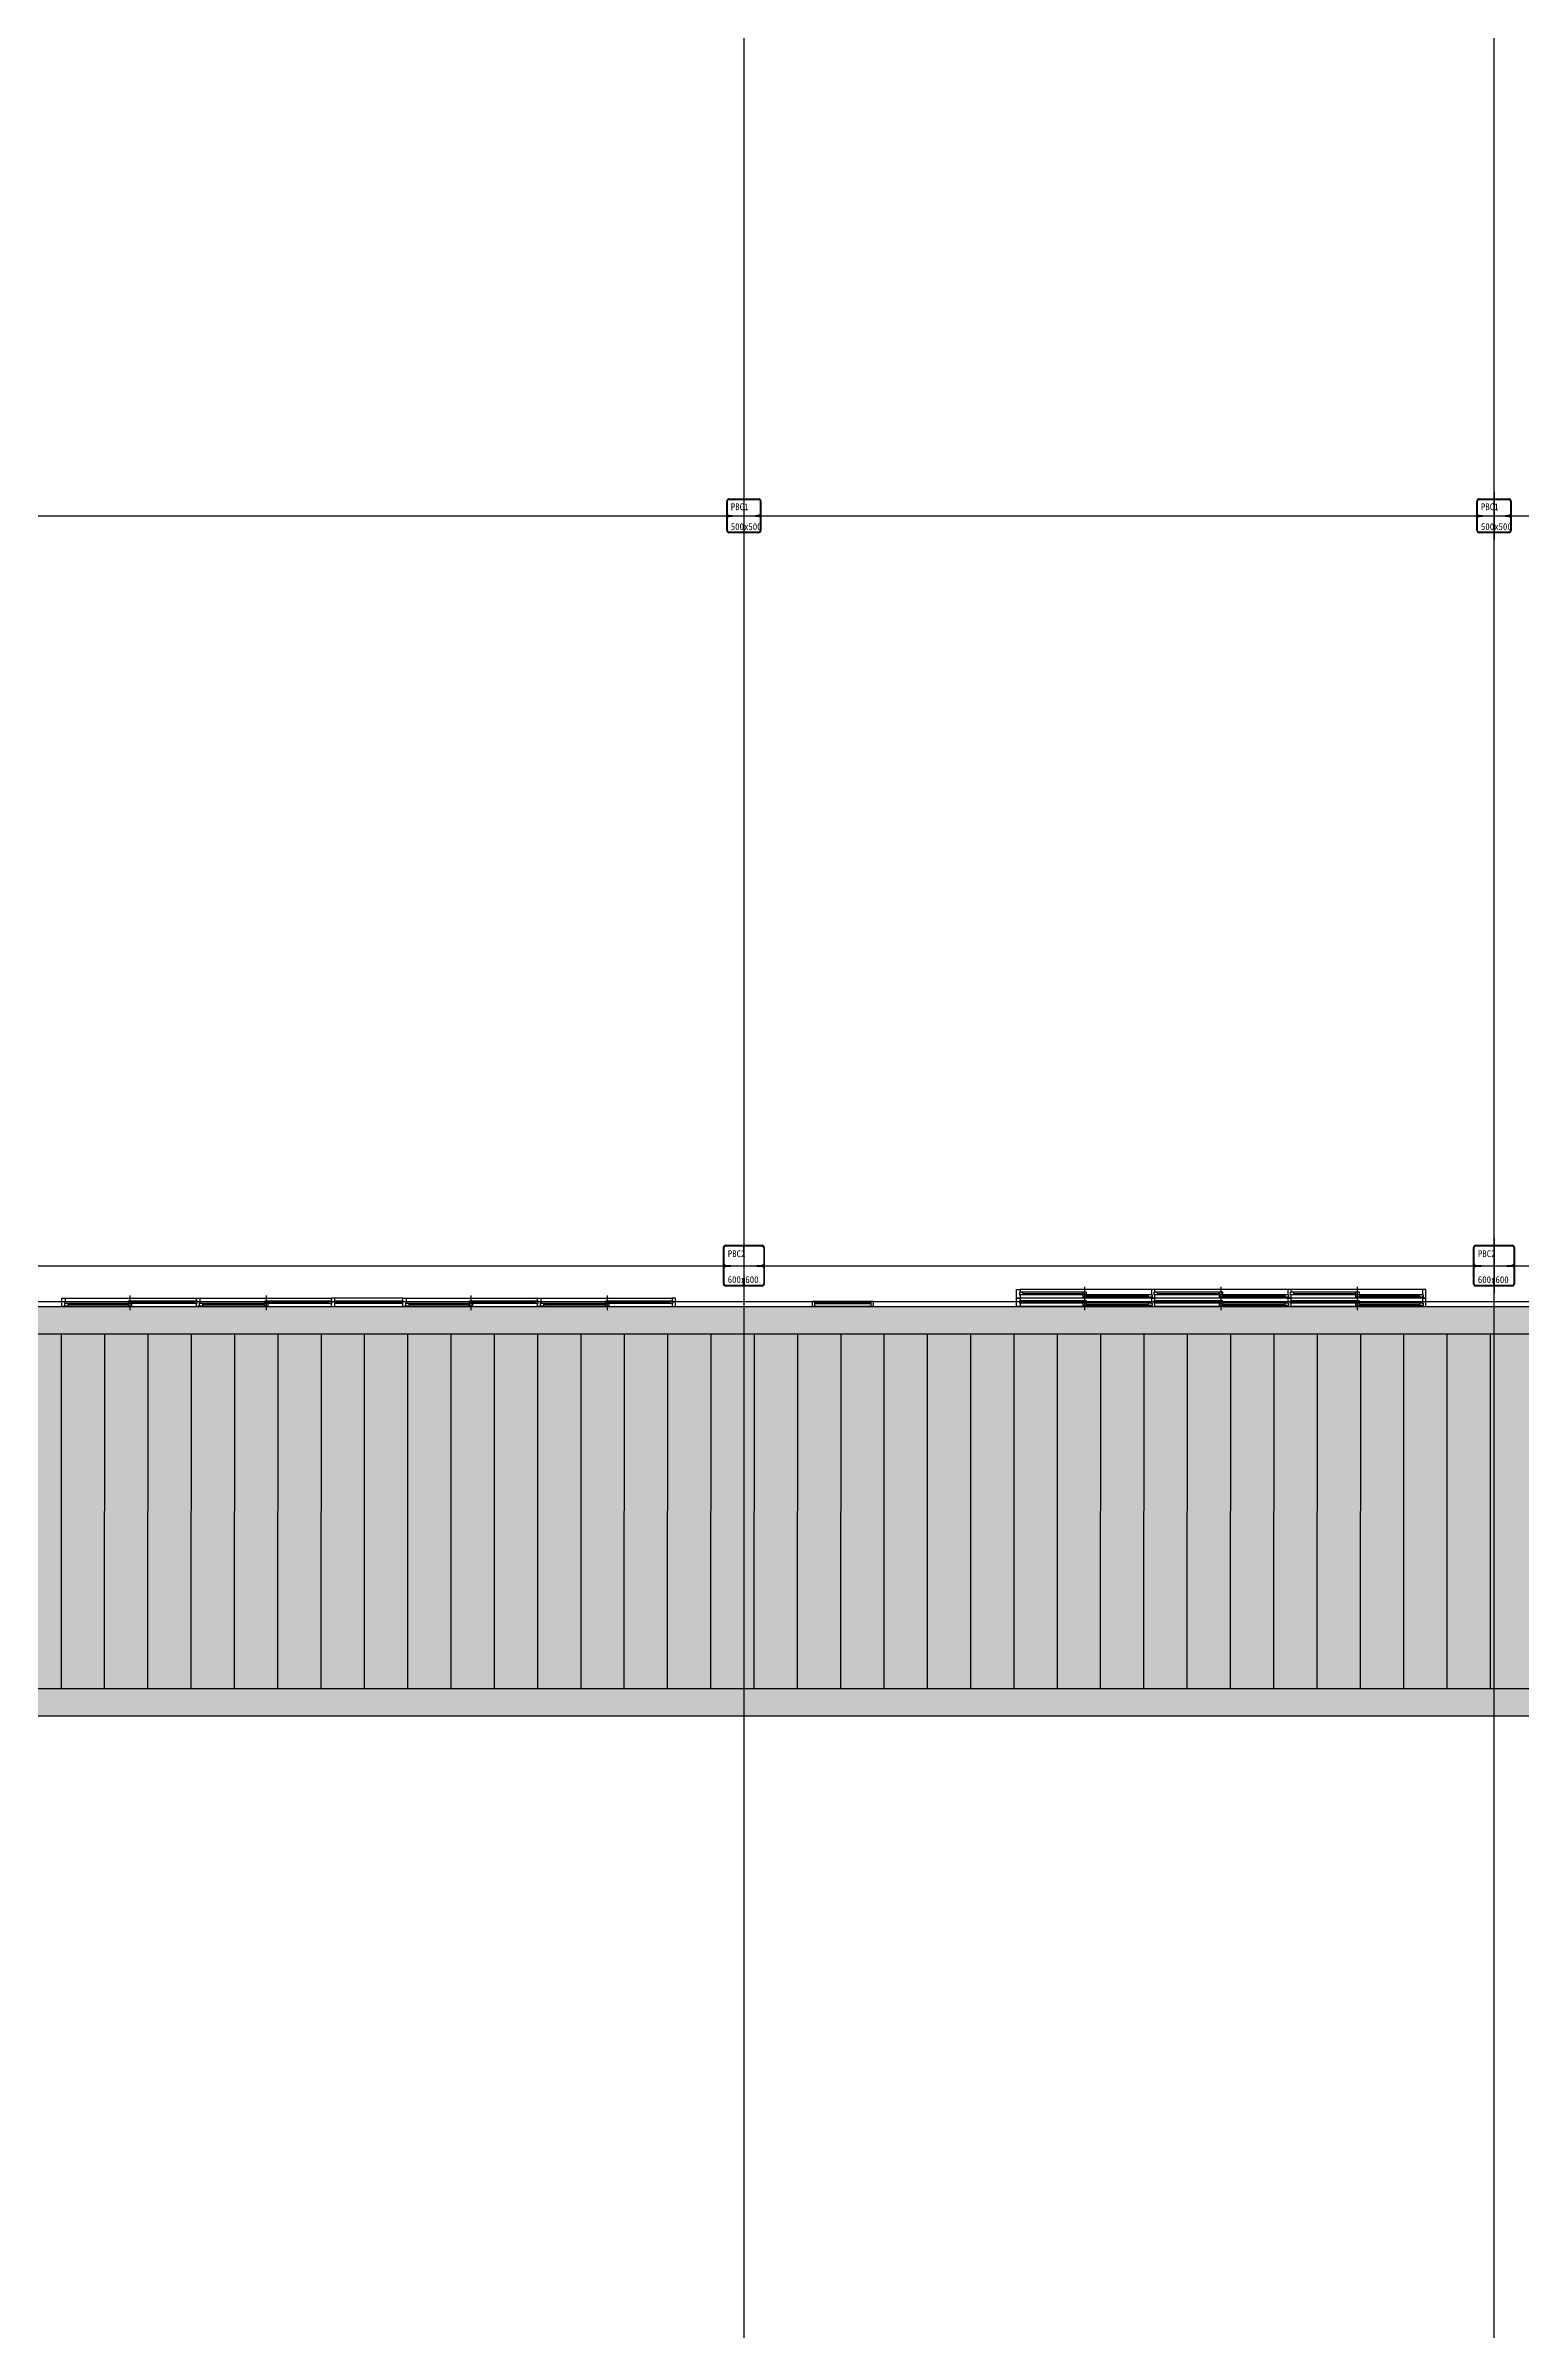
# Model space of a CAD drawing. Extents: x 152195838 to 160350639, y 364657247 to 370318102.
# Drawn here: x 158897710 to 158919347, y 364967417 to 365000927 of the extents above; entities that cross this region are included whole.
import ezdxf

# ---------------------------------------------------------------- set-up
doc = ezdxf.new("R2010")
doc.units = 0
doc.header["$MEASUREMENT"] = 0
doc.linetypes.add('DASHED', pattern=[0.75, 0.5, -0.25])
doc.layers.get('0').update_dxf_attribs({"linetype": 'CONTINUOUS'})
doc.layers.get('Defpoints').update_dxf_attribs({"linetype": 'CONTINUOUS'})
for name, color, linetype in [('4A.TEC ELE 1', 7, 'CONTINUOUS'), ('4A.TEC 벽체 2', 3, 'CONTINUOUS'), ('4A.TEC 벽체 3', 4, 'CONTINUOUS'), ('4A.TEC 주차 일반', 8, 'CONTINUOUS'), ('4A.TEC 창호 2', 4, 'CONTINUOUS'), ('4A.TEC 해치 1', 9, 'CONTINUOUS'), ('P-BOX', 3, 'CONTINUOUS'), ('㈜SE&C ELE 1', 7, 'CONTINUOUS'), ('㈜SE&C 창호 2', 4, 'CONTINUOUS')]:
    doc.layers.add(name, color=color, linetype=linetype)
doc.layers.add('DEFPOINT', color=135, linetype='CONTINUOUS', plot=False)
doc.styles.add('돋움체', font='')
doc.styles.get('돋움체').set_extended_font_data('DotumChe')

# ---------------------------------------------------------------- blocks, each defined once
blk = doc.blocks.new('dwgC0C')
at = {"layer": '4A.TEC 해치 1', "linetype": 'Continuous'}
h = blk.add_hatch(color=254, dxfattribs=at)
h.dxf.hatch_style = 1
h.paths.add_polyline_path([(93300, 4500), (94800, 4500), (94800, 6000), (95800, 6000), (95800, 0), (-17400, 0), (-17400, 6000), (93300, 6000)])
at = {"layer": '4A.TEC 해치 1'}
h = blk.add_hatch(dxfattribs=at)
h.set_pattern_fill('LINE', color=256, scale=200, angle=90)
h.set_pattern_definition([(90, (-2000898.2, -434424.4), (-635, 2e-12), [])])
h.paths.add_polyline_path([(93300, 4500), (94800, 4500), (94800, 5600), (95400, 5600), (95400, 400), (-17000, 400), (-17000, 5600), (93300, 5600)])
at = {"ltscale": 1000}
blk.add_lwpolyline([(-17400, 6000), (-17400, 0), (95800, 0), (95800, 6000)], dxfattribs=at)
at = {"layer": '4A.TEC ELE 1', "color": 8}
blk.add_line((-17000, 5600), (93300, 5600), dxfattribs=at)
blk.add_lwpolyline([(-17000, 6000), (-17000, 400), (95400, 400), (95400, 5600)], dxfattribs=at)
blk = doc.blocks.new('zw$BC15')
at = {"layer": '4A.TEC 창호 2'}
for p, q in [((50, 7025), (50, 8950)), ((100, 7025), (100, 8950)), ((100, 8910), (136, 8910)), ((136, 7975), (136, 8950)), ((175, 7025), (175, 8950)), ((64, 7025), (64, 8025)), ((64, 8025), (136, 8025)), ((64, 7975), (136, 7975)), ((64, 7065), (100, 7065)), ((50, 5050), (50, 6975)), ((100, 5050), (100, 6975)), ((100, 6935), (136, 6935)), ((136, 5975), (136, 6975)), ((175, 5050), (175, 6975)), ((64, 5050), (64, 6025)), ((64, 6025), (136, 6025)), ((64, 5975), (136, 5975)), ((64, 5090), (100, 5090)), ((50, 4000), (50, 5000)), ((94, 5000), (94, 4000)), ((130, 5000), (130, 4000)), ((175, 5000), (175, 4000)), ((50, 2025), (50, 3950)), ((100, 2025), (100, 3950)), ((100, 3910), (136, 3910)), ((136, 2975), (136, 3950)), ((175, 2025), (175, 3950)), ((64, 2025), (64, 3025)), ((64, 3025), (136, 3025)), ((64, 2975), (136, 2975)), ((64, 2065), (100, 2065)), ((50, 50), (50, 1975)), ((100, 50), (100, 1975)), ((100, 1935), (136, 1935)), ((136, 975), (136, 1975)), ((175, 50), (175, 1975)), ((64, 50), (64, 1025)), ((64, 1025), (136, 1025)), ((64, 975), (136, 975)), ((64, 90), (100, 90))]:
    blk.add_line(p, q, dxfattribs=at)
at = {"layer": '4A.TEC 창호 2', "color": 8}
for p, q in [((118, 8910), (118, 8025)), ((82, 7975), (82, 7065)), ((118, 6935), (118, 6025)), ((82, 5975), (82, 5090)), ((112, 5000), (112, 4000)), ((118, 3910), (118, 3025)), ((82, 2975), (82, 2065)), ((118, 1935), (118, 1025)), ((82, 975), (82, 90))]:
    blk.add_line(p, q, dxfattribs=at)
at = {"layer": '4A.TEC 창호 2', "color": 1}
for p, q in [((0, 8000), (215, 8000)), ((0, 6000), (215, 6000)), ((0, 3000), (215, 3000)), ((0, 1000), (215, 1000))]:
    blk.add_line(p, q, dxfattribs=at)
at = {"layer": '4A.TEC 창호 2'}
for points in [[(175, 9000), (175, 8950), (136, 8950), (136, 8960), (100, 8960), (100, 8950), (50, 8950), (50, 9000)], [(175, 5050), (100, 5050), (100, 5040), (64, 5040), (64, 5050), (50, 5050), (50, 5000), (175, 5000)], [(175, 4000), (175, 3950), (136, 3950), (136, 3960), (100, 3960), (100, 3950), (50, 3950), (50, 4000)], [(175, 50), (100, 50), (100, 40), (64, 40), (64, 50), (50, 50), (50, 0), (175, 0)]]:
    blk.add_lwpolyline(points, close=True, dxfattribs=at)
at = {"layer": '4A.TEC 창호 2', "flags": 128}
for points in [[(100, 6975), (100, 6985), (136, 6985), (136, 6975), (175, 6975), (175, 7025), (100, 7025), (100, 7015), (64, 7015), (64, 7025), (50, 7025), (50, 6975)], [(100, 1975), (100, 1985), (136, 1985), (136, 1975), (175, 1975), (175, 2025), (100, 2025), (100, 2015), (64, 2015), (64, 2025), (50, 2025), (50, 1975)]]:
    blk.add_lwpolyline(points, close=True, dxfattribs=at)
blk = doc.blocks.new('A$C111325cc')
at = {"layer": 'DEFPOINT'}
for p, q in [((204276, 244000), (204276, 0)), ((215276, 244000), (215276, 0)), ((0, 97063), (324969, 97063)), ((0, 86063), (324969, 86063))]:
    blk.add_line(p, q, dxfattribs=at)
blk = doc.blocks.new('zw$4749')
at = {"layer": '㈜SE&C ELE 1'}
for p, q in [((0, 125), (900, 125)), ((0, 50), (900, 50))]:
    blk.add_line(p, q, dxfattribs=at)
at = {"layer": '㈜SE&C 창호 2'}
for p, q in [((40, 111), (860, 111)), ((40, 89), (860, 89))]:
    blk.add_line(p, q, dxfattribs=at)
for points in [[(0, 125), (40, 125), (40, 50), (0, 50)], [(860, 125), (900, 125), (900, 50), (860, 50)]]:
    blk.add_lwpolyline(points, close=True, dxfattribs=at)
blk = doc.blocks.new('sar7q89')
at = {"layer": '4A.TEC 창호 2'}
for p, q in [((1892467, -3694885), (1894392, -3694885)), ((1892467, -3694899), (1893442, -3694899)), ((1892467, -3694935), (1894392, -3694935)), ((1892467, -3695010), (1894392, -3695010)), ((1892467, -3695010), (1894392, -3695010)), ((1892467, -3695024), (1893442, -3695024)), ((1892467, -3695060), (1894392, -3695060)), ((1892507, -3694899), (1892507, -3694935)), ((1892507, -3695024), (1892507, -3695060)), ((1893392, -3694899), (1893392, -3694971)), ((1893392, -3694971), (1894392, -3694971)), ((1893392, -3695024), (1893392, -3695096)), ((1893392, -3695096), (1894392, -3695096)), ((1893442, -3694899), (1893442, -3694971)), ((1893442, -3695024), (1893442, -3695096)), ((1894352, -3694935), (1894352, -3694971)), ((1894352, -3695060), (1894352, -3695096)), ((1894442, -3694885), (1896392, -3694885)), ((1894442, -3694899), (1895442, -3694899)), ((1894442, -3694935), (1896392, -3694935)), ((1894442, -3695010), (1896392, -3695010)), ((1894442, -3695010), (1896392, -3695010)), ((1894442, -3695024), (1895442, -3695024)), ((1894442, -3695060), (1896392, -3695060)), ((1894482, -3694899), (1894482, -3694935)), ((1894482, -3695024), (1894482, -3695060)), ((1895392, -3694899), (1895392, -3694971)), ((1895392, -3694971), (1896392, -3694971)), ((1895392, -3695024), (1895392, -3695096)), ((1895392, -3695096), (1896392, -3695096)), ((1895442, -3694899), (1895442, -3694971)), ((1895442, -3695024), (1895442, -3695096)), ((1896352, -3694935), (1896352, -3694971)), ((1896352, -3695060), (1896352, -3695096)), ((1896442, -3694885), (1898367, -3694885)), ((1896442, -3694899), (1897442, -3694899)), ((1896442, -3694935), (1898367, -3694935)), ((1896442, -3695010), (1898367, -3695010)), ((1896442, -3695010), (1898367, -3695010)), ((1896442, -3695024), (1897442, -3695024)), ((1896442, -3695060), (1898367, -3695060)), ((1896482, -3694899), (1896482, -3694935)), ((1896482, -3695024), (1896482, -3695060)), ((1897392, -3694899), (1897392, -3694971)), ((1897392, -3694971), (1898367, -3694971)), ((1897392, -3695024), (1897392, -3695096)), ((1897392, -3695096), (1898367, -3695096)), ((1897442, -3694899), (1897442, -3694971)), ((1897442, -3695024), (1897442, -3695096)), ((1898327, -3694935), (1898327, -3694971)), ((1898327, -3695060), (1898327, -3695096)), ((1892467, -3695135), (1894392, -3695135)), ((1894442, -3695135), (1896392, -3695135)), ((1896442, -3695135), (1898367, -3695135))]:
    blk.add_line(p, q, dxfattribs=at)
at = {"layer": '4A.TEC 창호 2', "color": 8}
for p, q in [((1893392, -3694917), (1892507, -3694917)), ((1893392, -3695042), (1892507, -3695042)), ((1894352, -3694953), (1893442, -3694953)), ((1894352, -3695078), (1893442, -3695078)), ((1895392, -3694917), (1894482, -3694917)), ((1895392, -3695042), (1894482, -3695042)), ((1896352, -3694953), (1895442, -3694953)), ((1896352, -3695078), (1895442, -3695078)), ((1897392, -3694917), (1896482, -3694917)), ((1897392, -3695042), (1896482, -3695042)), ((1898327, -3694953), (1897442, -3694953)), ((1898327, -3695078), (1897442, -3695078))]:
    blk.add_line(p, q, dxfattribs=at)
at = {"layer": '4A.TEC 창호 2', "color": 1}
for p, q in [((1893417, -3694835), (1893417, -3695050)), ((1893417, -3694960), (1893417, -3695175)), ((1895417, -3694835), (1895417, -3695050)), ((1895417, -3694960), (1895417, -3695175)), ((1897417, -3694835), (1897417, -3695050)), ((1897417, -3694960), (1897417, -3695175))]:
    blk.add_line(p, q, dxfattribs=at)
at = {"layer": '4A.TEC 창호 2', "flags": 128}
for points in [[(1892417, -3695010), (1892467, -3695010), (1892467, -3694935), (1892457, -3694935), (1892457, -3694899), (1892467, -3694899), (1892467, -3694885), (1892417, -3694885)], [(1892417, -3695135), (1892467, -3695135), (1892467, -3695060), (1892457, -3695060), (1892457, -3695024), (1892467, -3695024), (1892467, -3695010), (1892417, -3695010)], [(1894392, -3694935), (1894402, -3694935), (1894402, -3694971), (1894392, -3694971), (1894392, -3695010), (1894442, -3695010), (1894442, -3694935), (1894432, -3694935), (1894432, -3694899), (1894442, -3694899), (1894442, -3694885), (1894392, -3694885)], [(1894392, -3695060), (1894402, -3695060), (1894402, -3695096), (1894392, -3695096), (1894392, -3695135), (1894442, -3695135), (1894442, -3695060), (1894432, -3695060), (1894432, -3695024), (1894442, -3695024), (1894442, -3695010), (1894392, -3695010)], [(1896392, -3694935), (1896402, -3694935), (1896402, -3694971), (1896392, -3694971), (1896392, -3695010), (1896442, -3695010), (1896442, -3694935), (1896432, -3694935), (1896432, -3694899), (1896442, -3694899), (1896442, -3694885), (1896392, -3694885)], [(1896392, -3695060), (1896402, -3695060), (1896402, -3695096), (1896392, -3695096), (1896392, -3695135), (1896442, -3695135), (1896442, -3695060), (1896432, -3695060), (1896432, -3695024), (1896442, -3695024), (1896442, -3695010), (1896392, -3695010)]]:
    blk.add_lwpolyline(points, close=True, dxfattribs=at)
at = {"layer": '4A.TEC 창호 2'}
for points in [[(1898417, -3695010), (1898367, -3695010), (1898367, -3694971), (1898377, -3694971), (1898377, -3694935), (1898367, -3694935), (1898367, -3694885), (1898417, -3694885)], [(1898417, -3695135), (1898367, -3695135), (1898367, -3695096), (1898377, -3695096), (1898377, -3695060), (1898367, -3695060), (1898367, -3695010), (1898417, -3695010)]]:
    blk.add_lwpolyline(points, close=True, dxfattribs=at)
blk = doc.blocks.new('PBC2')
h = blk.add_hatch(color=3)
h.dxf.hatch_style = 1
h.paths.add_polyline_path([(132, 396, -0.414214), (100, 427), (100, 396)])
h.paths.add_polyline_path([(668, 404, -0.414214), (700, 373), (700, 404)])
at = {"layer": 'Defpoints', "color": 1, "ltscale": 50}
for p, q in [((400, 800), (400, 0)), ((0, 400), (800, 400))]:
    blk.add_line(p, q, dxfattribs=at)
at = {"layer": 'P-BOX', "color": 3, "ltscale": 50}
for p, q in [((396, 691), (396, 581)), ((404, 581), (404, 691)), ((100, 396), (210, 396)), ((132, 404), (210, 404)), ((210, 404), (210, 396)), ((396, 581), (404, 581)), ((590, 404), (700, 404)), ((590, 404), (590, 396)), ((590, 396), (668, 396)), ((396, 109), (396, 219)), ((396, 219), (404, 219)), ((404, 219), (404, 109))]:
    blk.add_line(p, q, dxfattribs=at)
for points in [[(132, 700), (668, 700)], [(132, 691), (668, 691)], [(100, 132), (100, 668)], [(109, 427), (109, 668)], [(109, 132), (109, 396)], [(109, 396), (134, 396), (134, 386), (109, 386), (109, 396)], [(666, 414), (691, 414), (691, 404), (666, 404), (666, 414)], [(691, 668), (691, 404)], [(691, 373), (691, 132)], [(700, 668), (700, 132)], [(668, 109), (132, 109)], [(668, 100), (132, 100)]]:
    blk.add_lwpolyline(points, dxfattribs=at)
for centre, radius, start, end in [((132, 668), 31.5, 90, 180), ((132, 668), 22.5, 90, 180), ((668, 668), 31.5, 0, 90), ((668, 668), 22.5, 0, 90), ((132, 427), 31.5, 180, 270), ((132, 427), 22.5, 180, 270), ((668, 373), 31.5, 0, 90), ((668, 373), 22.5, 0, 90), ((132, 132), 31.5, 180, 270), ((132, 132), 22.5, 180, 270), ((668, 132), 31.5, 270, 0), ((668, 132), 22.5, 270, 0)]:
    blk.add_arc(centre, radius, start, end, dxfattribs=at)
at = {"layer": 'DEFPOINT', "style": '돋움체'}
for s, p in [('PBC2', (164, 527)), ('600x600', (163, 146))]:
    blk.add_text(s, height=100, dxfattribs=at).set_placement(p)
blk = doc.blocks.new('PBC1(2F~3F)')
at = {"layer": 'P-BOX'}
h = blk.add_hatch(color=256, dxfattribs=at)
h.dxf.hatch_style = 1
h.paths.add_polyline_path([(100, 392), (132, 392, -0.414214), (100, 423)])
h = blk.add_hatch(color=256, dxfattribs=at)
h.dxf.hatch_style = 1
h.paths.add_polyline_path([(600, 400), (568, 400, -0.414214), (600, 369)])
at = {"layer": 'Defpoints', "color": 1, "ltscale": 50}
for p, q in [((350, 746), (350, 46)), ((0, 396), (700, 396))]:
    blk.add_line(p, q, dxfattribs=at)
at = {"layer": 'P-BOX', "color": 3, "ltscale": 50}
for p, q in [((100, 392), (180, 392)), ((132, 400), (180, 400)), ((180, 400), (180, 392)), ((520, 400), (600, 400)), ((520, 400), (520, 392)), ((520, 392), (568, 392))]:
    blk.add_line(p, q, dxfattribs=at)
for points in [[(100, 178), (100, 614)], [(109, 423), (109, 614)], [(109, 178), (109, 392)], [(109, 392), (134, 392), (134, 382), (109, 382), (109, 392)], [(132, 646), (568, 646)], [(132, 637), (568, 637)], [(566, 410), (591, 410), (591, 400), (566, 400), (566, 410)], [(591, 614), (591, 400)], [(591, 369), (591, 178)], [(600, 614), (600, 178)], [(568, 155), (132, 155)], [(568, 146), (132, 146)]]:
    blk.add_lwpolyline(points, dxfattribs=at)
for centre, radius, start, end in [((132, 614), 31.5, 90, 180), ((132, 423), 31.5, 180, 270), ((132, 614), 22.5, 90, 180), ((132, 423), 22.5, 180, 270), ((568, 614), 31.5, 0, 90), ((568, 614), 22.5, 0, 90), ((568, 369), 31.5, 0, 90), ((568, 369), 22.5, 0, 90), ((132, 178), 31.5, 180, 270), ((132, 178), 22.5, 180, 270), ((568, 178), 31.5, 270, 0), ((568, 178), 22.5, 270, 0)]:
    blk.add_arc(centre, radius, start, end, dxfattribs=at)
at = {"layer": 'DEFPOINT', "style": '돋움체'}
for s, p in [('PBC1', (158, 478)), ('500x500', (158, 187))]:
    blk.add_text(s, height=100, dxfattribs=at).set_placement(p)
blk = doc.blocks.new('2FCOL')
for p in [(68150, 11104), (79150, 11104)]:
    blk.add_blockref('PBC1(2F~3F)', p)
at = {"layer": 'P-BOX', "linetype": 'DASHED'}
for p in [(68100, 100), (79100, 100)]:
    blk.add_blockref('PBC2', p, dxfattribs=at)

msp = doc.modelspace()

# ---------------------------------------------------------------- linework, layer by layer
at = {"layer": '4A.TEC 벽체 3'}
for points in [[(158941547.0046, 365060631.8958), (158897547.0046, 365060631.8958), (158897547.0046, 365071631.8958), (158839347.0046, 365071631.8958), (158839347.0046, 364982431.8958), (158941547.0046, 364982431.8958)], [(158941472.0046, 365060556.8958), (158897472.0046, 365060556.8958), (158897472.0046, 365071556.8958), (158839422.0046, 365071556.8958), (158839422.0046, 364982506.8958), (158941472.0046, 364982506.8958)]]:
    msp.add_lwpolyline(points, close=True, dxfattribs=at)

# ---------------------------------------------------------------- block references
for name, p in [('2FCOL', (158839447.0046, 364982531.8958)), ('dwgC0C', (158856747.0046, 364976431.8958))]:
    msp.add_blockref(name, p)
at = {"layer": '4A.TEC 벽체 2', "rotation": 180}
msp.add_blockref('sar7q89', (160810364.2441, 361287547.3807), dxfattribs=at)
at = {"layer": '4A.TEC 벽체 3', "lineweight": -2, "xscale": -1}
msp.add_blockref('zw$4749', (158909847.0046, 364982381.8958), dxfattribs=at)
at = {"layer": '4A.TEC 주차 일반', "lineweight": -2, "xscale": -1, "rotation": 270}
msp.add_blockref('zw$BC15', (158897947.0046, 364982381.8958), dxfattribs=at)
at = {"layer": 'DEFPOINT'}
msp.add_blockref('A$C111325cc', (158703670.7413, 364896968.7328), dxfattribs=at)

doc.saveas('drawing.dxf')
